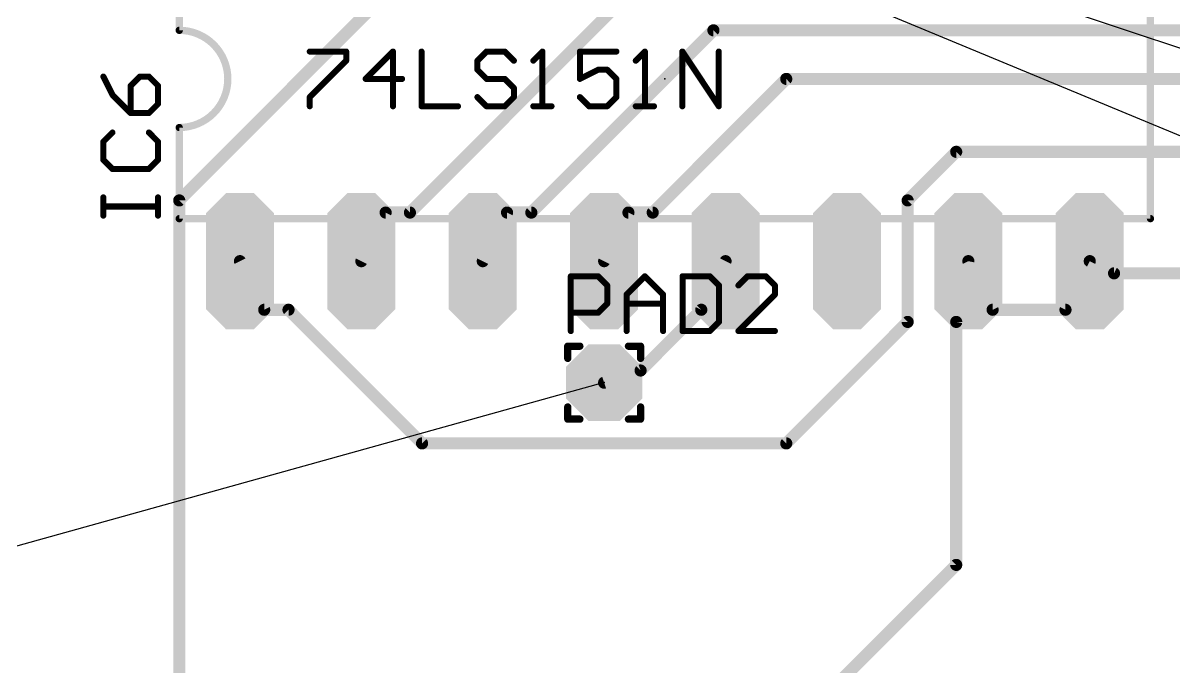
# Model space of a CAD drawing. Extents: x 0 to 127, y -4 to 62.
# Drawn here: x 56.42 to 80.5, y 28.35 to 41.81 of the extents above; entities that cross this region are included whole.
import ezdxf

# ---------------------------------------------------------------- set-up
doc = ezdxf.new("R2010")
doc.units = 0
for name, color, linetype in [('16', 172, 'CONTINUOUS'), ('17', 92, 'CONTINUOUS'), ('19', 52, 'CONTINUOUS'), ('21', 253, 'CONTINUOUS'), ('23', 7, 'CONTINUOUS'), ('25', 253, 'CONTINUOUS'), ('27', 253, 'CONTINUOUS'), ('51', 253, 'CONTINUOUS')]:
    doc.layers.add(name, color=color, linetype=linetype)

# ---------------------------------------------------------------- blocks, each defined once
blk = doc.blocks.new('LONGP100')
at = {"const_width": 0.5}
blk.add_lwpolyline([(-0.75, -0.1036), (-0.75, 0.1036), (-0.6036, 0.25), (0.6036, 0.25), (0.75, 0.1036), (0.75, -0.1036), (0.6036, -0.25), (-0.6036, -0.25), (-0.75, -0.1036), (-0.75, 0.1036)], dxfattribs=at)
blk = doc.blocks.new('OCTAGONP')
at = {"const_width": 0.5}
blk.add_lwpolyline([(-0.25, -0.1036), (-0.25, 0.1036), (-0.1036, 0.25), (0.1036, 0.25), (0.25, 0.1036), (0.25, -0.1036), (0.1036, -0.25), (-0.1036, -0.25), (-0.25, -0.1036), (-0.25, 0.1036)], dxfattribs=at)

msp = doc.modelspace()

# ---------------------------------------------------------------- linework, layer by layer
at = {"layer": '16', "const_width": 0.254}
for points in [[(59.69, 38.1), (64.77, 43.18)], [(64.516, 37.846), (69.088, 42.418)], [(67.056, 37.846), (70.866, 41.656)], [(70.866, 41.656), (82.55, 41.656)], [(69.596, 37.846), (72.39, 40.64)], [(72.39, 40.64), (87.63, 40.64)], [(74.93, 38.1), (75.946, 39.116)], [(75.946, 39.116), (85.09, 39.116)], [(59.69, 24.892), (59.69, 38.1)], [(74.93, 35.56), (74.93, 38.1)], [(63.5, 36.83), (64.008, 37.846)], [(64.008, 37.846), (64.516, 37.846)], [(66.04, 36.83), (66.548, 37.846)], [(66.548, 37.846), (67.056, 37.846)], [(68.58, 36.83), (69.088, 37.846)], [(69.088, 37.846), (69.596, 37.846)], [(60.96, 36.83), (61.468, 35.814)], [(70.612, 35.814), (71.12, 36.83)], [(75.946, 35.56), (76.2, 36.83)], [(76.2, 36.83), (76.708, 35.814)], [(78.232, 35.814), (78.74, 36.83)], [(78.74, 36.83), (79.248, 36.576)], [(79.248, 36.576), (85.09, 36.576)], [(61.468, 35.814), (61.976, 35.814)], [(61.976, 35.814), (64.77, 33.02)], [(69.342, 34.544), (70.612, 35.814)], [(76.708, 35.814), (78.232, 35.814)], [(72.39, 33.02), (74.93, 35.56)], [(75.946, 30.48), (75.946, 35.56)], [(68.58, 34.29), (69.342, 34.544)], [(64.77, 33.02), (72.39, 33.02)], [(66.294, 20.828), (75.946, 30.48)]]:
    msp.add_lwpolyline(points, dxfattribs=at)
at = {"layer": '16', "const_width": 0.127}
for points in [[(70.866, 41.7195, 1), (70.866, 41.5925)], [(70.9109, 41.6111, 1), (70.8211, 41.7009)], [(72.39, 40.7035, 1), (72.39, 40.5765)], [(72.4349, 40.5951, 1), (72.3451, 40.6849)], [(75.946, 39.1795, 1), (75.946, 39.0525)], [(75.9909, 39.0711, 1), (75.9011, 39.1609)], [(59.7535, 38.1, 1), (59.6265, 38.1)], [(59.6451, 38.1449, 1), (59.7349, 38.0551)], [(74.9935, 38.1, 1), (74.8665, 38.1)], [(74.8851, 38.1449, 1), (74.9749, 38.0551)], [(64.008, 37.9095, 1), (64.008, 37.7825)], [(64.0648, 37.8176, 1), (63.9512, 37.8744)], [(64.4711, 37.8909, 1), (64.5609, 37.8011)], [(64.516, 37.7825, 1), (64.516, 37.9095)], [(66.548, 37.9095, 1), (66.548, 37.7825)], [(66.6048, 37.8176, 1), (66.4912, 37.8744)], [(67.0111, 37.8909, 1), (67.1009, 37.8011)], [(67.056, 37.7825, 1), (67.056, 37.9095)], [(69.088, 37.9095, 1), (69.088, 37.7825)], [(69.1448, 37.8176, 1), (69.0312, 37.8744)], [(69.5511, 37.8909, 1), (69.6409, 37.8011)], [(69.596, 37.7825, 1), (69.596, 37.9095)], [(61.0168, 36.8584, 1), (60.9032, 36.8016)], [(63.4432, 36.8584, 1), (63.5568, 36.8016)], [(65.9832, 36.8584, 1), (66.0968, 36.8016)], [(68.5232, 36.8584, 1), (68.6368, 36.8016)], [(71.1768, 36.8016, 1), (71.0632, 36.8584)], [(76.2568, 36.8584, 1), (76.1432, 36.8016)], [(76.2623, 36.8175, 1), (76.1377, 36.8425)], [(78.7684, 36.8868, 1), (78.7116, 36.7732)], [(78.7968, 36.8016, 1), (78.6832, 36.8584)], [(79.248, 36.6395, 1), (79.248, 36.5125)], [(79.2196, 36.5192, 1), (79.2764, 36.6328)], [(61.468, 35.8775, 1), (61.468, 35.7505)], [(61.4112, 35.7856, 1), (61.5248, 35.8424)], [(62.0209, 35.8589, 1), (61.9311, 35.7691)], [(61.976, 35.7505, 1), (61.976, 35.8775)], [(70.5552, 35.8424, 1), (70.6688, 35.7856)], [(70.6569, 35.7691, 1), (70.5671, 35.8589)], [(76.708, 35.8775, 1), (76.708, 35.7505)], [(76.6512, 35.7856, 1), (76.7648, 35.8424)], [(78.1752, 35.8424, 1), (78.2888, 35.7856)], [(78.232, 35.7505, 1), (78.232, 35.8775)], [(74.9749, 35.5151, 1), (74.8851, 35.6049)], [(76.0095, 35.56, 1), (75.8825, 35.56)], [(74.8665, 35.56, 1), (74.9935, 35.56)], [(75.8837, 35.5725, 1), (76.0083, 35.5475)], [(69.2971, 34.5889, 1), (69.3869, 34.4991)], [(69.3621, 34.4838, 1), (69.3219, 34.6042)], [(68.5599, 34.3502, 1), (68.6001, 34.2298)], [(64.77, 33.0835, 1), (64.77, 32.9565)], [(64.7251, 32.9751, 1), (64.8149, 33.0649)], [(72.3451, 33.0649, 1), (72.4349, 32.9751)], [(72.39, 32.9565, 1), (72.39, 33.0835)], [(75.9909, 30.4351, 1), (75.9011, 30.5249)], [(75.8825, 30.48, 1), (76.0095, 30.48)]]:
    msp.add_lwpolyline(points, format="xyb", dxfattribs=at)
at = {"layer": '19'}
for p, q in [((68.58, 44.45), (89.408, 35.814)), ((93.98, 36.83), (71.12, 44.45)), ((68.58, 34.29), (45.72, 27.94))]:
    msp.add_line(p, q, dxfattribs=at)
at = {"layer": '21', "const_width": 0.1524}
for points in [[(59.69, 43.561), (59.69, 41.656)], [(80.01, 43.561), (80.01, 37.719)], [(59.69, 37.719), (59.69, 39.624)], [(59.69, 37.719), (80.01, 37.719)], [(67.818, 35.052), (68.072, 35.052)], [(67.818, 35.052), (67.818, 34.798)], [(69.342, 35.052), (69.088, 35.052)], [(69.342, 35.052), (69.342, 34.798)], [(67.818, 33.528), (67.818, 33.782)], [(69.342, 33.782), (69.342, 33.528)], [(68.072, 33.528), (67.818, 33.528)], [(69.342, 33.528), (69.088, 33.528)]]:
    msp.add_lwpolyline(points, dxfattribs=at)
at = {"layer": '21'}
for points, const_width in [([(59.69, 39.624, 1), (59.69, 41.656)], 0.1524), ([(59.69, 41.6941, 1), (59.69, 41.6179)], 0.0762), ([(59.6519, 41.656, 1), (59.7281, 41.656)], 0.0762), ([(59.7281, 39.624, 1), (59.6519, 39.624)], 0.0762), ([(59.69, 39.6621, 1), (59.69, 39.5859)], 0.0762), ([(59.69, 37.7571, 1), (59.69, 37.6809)], 0.0762), ([(59.6519, 37.719, 1), (59.7281, 37.719)], 0.0762), ([(79.9719, 37.719, 1), (80.0481, 37.719)], 0.0762), ([(80.01, 37.6809, 1), (80.01, 37.7571)], 0.0762), ([(67.818, 35.0901, 1), (67.818, 35.0139)], 0.0762), ([(67.8561, 35.052, 1), (67.7799, 35.052)], 0.0762), ([(68.072, 35.0139, 1), (68.072, 35.0901)], 0.0762), ([(69.088, 35.0901, 1), (69.088, 35.0139)], 0.0762), ([(69.3801, 35.052, 1), (69.3039, 35.052)], 0.0762), ([(69.342, 35.0139, 1), (69.342, 35.0901)], 0.0762), ([(67.7799, 34.798, 1), (67.8561, 34.798)], 0.0762), ([(69.3039, 34.798, 1), (69.3801, 34.798)], 0.0762), ([(67.8561, 33.782, 1), (67.7799, 33.782)], 0.0762), ([(69.3801, 33.782, 1), (69.3039, 33.782)], 0.0762), ([(67.818, 33.5661, 1), (67.818, 33.4899)], 0.0762), ([(67.7799, 33.528, 1), (67.8561, 33.528)], 0.0762), ([(68.072, 33.4899, 1), (68.072, 33.5661)], 0.0762), ([(69.088, 33.5661, 1), (69.088, 33.4899)], 0.0762), ([(69.3039, 33.528, 1), (69.3801, 33.528)], 0.0762), ([(69.342, 33.4899, 1), (69.342, 33.5661)], 0.0762)]:
    msp.add_lwpolyline(points, format="xyb", dxfattribs=dict(at, const_width=const_width))
at = {"layer": '23'}
for p in [(69.85, 40.64), (68.58, 34.29)]:
    msp.add_point(p, dxfattribs=at)
at = {"layer": '25', "const_width": 0.127}
for points in [[(58.1016, 40.6888), (58.2922, 40.3075)], [(58.8642, 40.6888), (58.6736, 40.4981)], [(59.0549, 40.6888), (58.8642, 40.6888)], [(59.2455, 40.4981), (59.0549, 40.6888)], [(58.6736, 40.4981), (58.6736, 39.9262)], [(59.2455, 40.1168), (59.2455, 40.4981)], [(58.2922, 40.3075), (58.6736, 39.9262)], [(58.6736, 39.9262), (59.0549, 39.9262)], [(59.0549, 39.9262), (59.2455, 40.1168)], [(58.2922, 39.5195), (58.1016, 39.3288)], [(59.2455, 39.3288), (59.0549, 39.5195)], [(58.1016, 39.3288), (58.1016, 38.9475)], [(59.2455, 38.9475), (59.2455, 39.3288)], [(58.1016, 38.9475), (58.2922, 38.7569)], [(58.2922, 38.7569), (59.0549, 38.7569)], [(59.0549, 38.7569), (59.2455, 38.9475)], [(58.1016, 37.7825), (58.1016, 38.1638)], [(59.2455, 37.7825), (59.2455, 38.1638)], [(59.2455, 37.9731), (58.1016, 37.9731)], [(67.8815, 35.3695), (67.8815, 36.5134)], [(67.8815, 36.5134), (68.4534, 36.5134)], [(68.4534, 36.5134), (68.6441, 36.3228)], [(68.6441, 36.3228), (68.6441, 35.9414)], [(69.0508, 36.1321), (69.4321, 36.5134)], [(69.4321, 36.5134), (69.8134, 36.1321)], [(70.2201, 36.5134), (70.2201, 35.3695)], [(70.792, 36.5134), (70.2201, 36.5134)], [(70.9827, 36.3228), (70.792, 36.5134)], [(70.9827, 35.5601), (70.9827, 36.3228)], [(71.58, 36.5134), (71.3894, 36.3228)], [(71.9613, 36.5134), (71.58, 36.5134)], [(72.152, 36.3228), (71.9613, 36.5134)], [(72.152, 36.1321), (72.152, 36.3228)], [(69.0508, 35.3695), (69.0508, 36.1321)], [(69.8134, 36.1321), (69.8134, 35.3695)], [(71.3894, 35.3695), (72.152, 36.1321)], [(68.6441, 35.9414), (68.4534, 35.7508)], [(69.0508, 35.9414), (69.8134, 35.9414)], [(68.4534, 35.7508), (67.8815, 35.7508)], [(70.2201, 35.3695), (70.792, 35.3695)], [(70.792, 35.3695), (70.9827, 35.5601)], [(72.152, 35.3695), (71.3894, 35.3695)]]:
    msp.add_lwpolyline(points, dxfattribs=at)
at = {"layer": '25', "const_width": 0.0635}
for points in [[(58.13, 40.703, 1), (58.0732, 40.6746)], [(58.8642, 40.7206, 1), (58.8642, 40.657)], [(58.8867, 40.6664, 1), (58.8417, 40.7112)], [(59.0774, 40.7112, 1), (59.0324, 40.6664)], [(59.0549, 40.657, 1), (59.0549, 40.7206)], [(58.7054, 40.4981, 1), (58.6418, 40.4981)], [(58.6511, 40.5205, 1), (58.6961, 40.4757)], [(59.2773, 40.4981, 1), (59.2137, 40.4981)], [(59.223, 40.4757, 1), (59.268, 40.5205)], [(58.3146, 40.33, 1), (58.2698, 40.285)], [(58.2638, 40.2933, 1), (58.3206, 40.3217)], [(58.6736, 39.958, 1), (58.6736, 39.8944)], [(58.6512, 39.9037, 1), (58.696, 39.9487)], [(59.0324, 39.9487, 1), (59.0774, 39.9037)], [(59.0549, 39.8944, 1), (59.0549, 39.958)], [(59.2137, 40.1168, 1), (59.2773, 40.1168)], [(59.268, 40.0943, 1), (59.223, 40.1393)], [(58.6418, 39.9262, 1), (58.7054, 39.9262)], [(58.3147, 39.4971, 1), (58.2697, 39.5419)], [(59.0774, 39.5419, 1), (59.0324, 39.4971)], [(58.1334, 39.3288, 1), (58.0699, 39.3288)], [(58.0791, 39.3512, 1), (58.1241, 39.3064)], [(59.2773, 39.3288, 1), (59.2137, 39.3288)], [(59.223, 39.3064, 1), (59.268, 39.3512)], [(58.1241, 38.97, 1), (58.0791, 38.925)], [(59.268, 38.925, 1), (59.223, 38.97)], [(58.0699, 38.9475, 1), (58.1334, 38.9475)], [(58.2922, 38.7887, 1), (58.2922, 38.7251)], [(58.2697, 38.7344, 1), (58.3147, 38.7794)], [(59.0324, 38.7794, 1), (59.0774, 38.7344)], [(59.0549, 38.7251, 1), (59.0549, 38.7887)], [(59.2137, 38.9475, 1), (59.2773, 38.9475)], [(58.1334, 38.1638, 1), (58.0699, 38.1638)], [(59.2773, 38.1638, 1), (59.2137, 38.1638)], [(58.1016, 38.0049, 1), (58.1016, 37.9414)], [(58.0699, 37.7825, 1), (58.1334, 37.7825)], [(59.2137, 37.7825, 1), (59.2773, 37.7825)], [(59.2455, 37.9414, 1), (59.2455, 38.0049)], [(67.8815, 36.5452, 1), (67.8815, 36.4817)], [(67.9133, 36.5134, 1), (67.8498, 36.5134)], [(68.4758, 36.5359, 1), (68.431, 36.4909)], [(68.4534, 36.4817, 1), (68.4534, 36.5452)], [(68.6759, 36.3228, 1), (68.6124, 36.3228)], [(68.6217, 36.3003, 1), (68.6665, 36.3453)], [(69.4546, 36.5359, 1), (69.4096, 36.4909)], [(69.4546, 36.4909, 1), (69.4096, 36.5359)], [(70.2201, 36.5452, 1), (70.2201, 36.4817)], [(70.2519, 36.5134, 1), (70.1884, 36.5134)], [(70.8144, 36.5359, 1), (70.7696, 36.4909)], [(70.792, 36.4817, 1), (70.792, 36.5452)], [(71.0145, 36.3228, 1), (70.951, 36.3228)], [(70.9603, 36.3003, 1), (71.0051, 36.3453)], [(71.3669, 36.3453, 1), (71.4119, 36.3003)], [(71.58, 36.5452, 1), (71.58, 36.4817)], [(71.6025, 36.4909, 1), (71.5575, 36.5359)], [(71.9837, 36.5359, 1), (71.9389, 36.4909)], [(71.9613, 36.4817, 1), (71.9613, 36.5452)], [(72.1838, 36.3228, 1), (72.1202, 36.3228)], [(72.1296, 36.3003, 1), (72.1744, 36.3453)], [(69.0283, 36.1546, 1), (69.0733, 36.1096)], [(69.0826, 36.1321, 1), (69.0191, 36.1321)], [(69.8452, 36.1321, 1), (69.7816, 36.1321)], [(69.7909, 36.1096, 1), (69.8359, 36.1546)], [(72.1202, 36.1321, 1), (72.1838, 36.1321)], [(72.1745, 36.1096, 1), (72.1295, 36.1546)], [(68.6124, 35.9414, 1), (68.6759, 35.9414)], [(68.6665, 35.9189, 1), (68.6217, 35.9639)], [(69.0508, 35.9732, 1), (69.0508, 35.9096)], [(69.8134, 35.9096, 1), (69.8134, 35.9732)], [(67.8815, 35.7826, 1), (67.8815, 35.7191)], [(68.431, 35.7733, 1), (68.4758, 35.7283)], [(68.4534, 35.7191, 1), (68.4534, 35.7826)], [(67.8498, 35.3695, 1), (67.9133, 35.3695)], [(69.0191, 35.3695, 1), (69.0826, 35.3695)], [(69.7816, 35.3695, 1), (69.8452, 35.3695)], [(70.2201, 35.4013, 1), (70.2201, 35.3378)], [(70.1884, 35.3695, 1), (70.2519, 35.3695)], [(70.7696, 35.392, 1), (70.8144, 35.347)], [(70.792, 35.3378, 1), (70.792, 35.4013)], [(70.951, 35.5601, 1), (71.0145, 35.5601)], [(71.0051, 35.5376, 1), (70.9603, 35.5826)], [(71.3669, 35.392, 1), (71.4119, 35.347)], [(71.3894, 35.4013, 1), (71.3894, 35.3378)], [(72.152, 35.3378, 1), (72.152, 35.4013)]]:
    msp.add_lwpolyline(points, format="xyb", dxfattribs=at)
at = {"layer": '27', "const_width": 0.0635}
for points in [[(62.4205, 41.2442, 1), (62.4205, 41.1807)], [(63.2149, 41.2124, 1), (63.1514, 41.2124)], [(63.1831, 41.1807, 1), (63.1831, 41.2442)], [(64.1934, 41.2124, 1), (64.1299, 41.2124)], [(64.1842, 41.19, 1), (64.1392, 41.2348)], [(64.7909, 41.2124, 1), (64.7274, 41.2124)], [(66.119, 41.2442, 1), (66.119, 41.1807)], [(66.1415, 41.1899, 1), (66.0965, 41.2349)], [(66.5227, 41.2349, 1), (66.4779, 41.1899)], [(66.5003, 41.1807, 1), (66.5003, 41.2442)], [(67.3201, 41.2124, 1), (67.2566, 41.2124)], [(67.3108, 41.1899, 1), (67.2658, 41.2349)], [(68.0721, 41.2442, 1), (68.0721, 41.1807)], [(68.1039, 41.2124, 1), (68.0404, 41.2124)], [(68.8347, 41.1807, 1), (68.8347, 41.2442)], [(69.4638, 41.2124, 1), (69.4003, 41.2124)], [(69.4545, 41.1899, 1), (69.4095, 41.2349)], [(70.2476, 41.2124, 1), (70.184, 41.2124)], [(70.2422, 41.23, 1), (70.1894, 41.1948)], [(71.0102, 41.2124, 1), (70.9467, 41.2124)], [(63.1514, 41.0218, 1), (63.2149, 41.0218)], [(63.2056, 40.9994, 1), (63.1606, 41.0442)], [(65.9059, 41.0443, 1), (65.9509, 40.9993)], [(65.9601, 41.0218, 1), (65.8966, 41.0218)], [(66.6686, 40.9993, 1), (66.7134, 41.0443)], [(67.0752, 41.0443, 1), (67.1202, 40.9993)], [(69.2189, 41.0443, 1), (69.2639, 40.9993)], [(63.5898, 40.6722, 1), (63.5898, 40.6086)], [(64.3524, 40.6086, 1), (64.3524, 40.6722)], [(65.9509, 40.8535, 1), (65.9059, 40.8087)], [(65.8966, 40.8311, 1), (65.9601, 40.8311)], [(66.119, 40.6722, 1), (66.119, 40.6086)], [(66.5227, 40.6629, 1), (66.4779, 40.6179)], [(66.5003, 40.6086, 1), (66.5003, 40.6722)], [(68.0579, 40.6688, 1), (68.0863, 40.612)], [(68.4534, 40.8629, 1), (68.4534, 40.7993)], [(68.4676, 40.8027, 1), (68.4392, 40.8595)], [(68.6665, 40.8536, 1), (68.6215, 40.8086)], [(68.644, 40.7993, 1), (68.644, 40.8629)], [(68.8665, 40.6404, 1), (68.8029, 40.6404)], [(63.5673, 40.6628, 1), (63.6123, 40.618)], [(66.0965, 40.618, 1), (66.1415, 40.6628)], [(66.7228, 40.4498, 1), (66.6593, 40.4498)], [(66.6686, 40.4273, 1), (66.7134, 40.4723)], [(68.0404, 40.6404, 1), (68.1039, 40.6404)], [(68.8122, 40.6179, 1), (68.8572, 40.6629)], [(62.398, 40.2815, 1), (62.443, 40.2367)], [(62.4523, 40.2591, 1), (62.3888, 40.2591)], [(65.9509, 40.2816, 1), (65.9059, 40.2366)], [(66.6593, 40.2591, 1), (66.7228, 40.2591)], [(66.7134, 40.2366, 1), (66.6686, 40.2816)], [(68.0946, 40.2816, 1), (68.0496, 40.2366)], [(68.8029, 40.2591, 1), (68.8665, 40.2591)], [(68.8571, 40.2366, 1), (68.8123, 40.2816)], [(62.3888, 40.0685, 1), (62.4523, 40.0685)], [(64.1299, 40.0685, 1), (64.1934, 40.0685)], [(64.7591, 40.1003, 1), (64.7591, 40.0367)], [(64.7274, 40.0685, 1), (64.7909, 40.0685)], [(65.5217, 40.0367, 1), (65.5217, 40.1003)], [(66.119, 40.1003, 1), (66.119, 40.0367)], [(66.0965, 40.046, 1), (66.1415, 40.091)], [(66.4779, 40.091, 1), (66.5227, 40.046)], [(66.5003, 40.0367, 1), (66.5003, 40.1003)], [(67.0977, 40.1003, 1), (67.0977, 40.0367)], [(67.2566, 40.0685, 1), (67.3201, 40.0685)], [(67.479, 40.0367, 1), (67.479, 40.1003)], [(68.2627, 40.1003, 1), (68.2627, 40.0367)], [(68.2402, 40.046, 1), (68.2852, 40.091)], [(68.6216, 40.091, 1), (68.6664, 40.046)], [(68.644, 40.0367, 1), (68.644, 40.1003)], [(69.2414, 40.1003, 1), (69.2414, 40.0367)], [(69.4003, 40.0685, 1), (69.4638, 40.0685)], [(69.6227, 40.0367, 1), (69.6227, 40.1003)], [(70.184, 40.0685, 1), (70.2476, 40.0685)], [(70.9467, 40.0685, 1), (71.0102, 40.0685)], [(70.952, 40.0509, 1), (71.0048, 40.0861)]]:
    msp.add_lwpolyline(points, format="xyb", dxfattribs=at)
at = {"layer": '27', "const_width": 0.127}
for points in [[(62.4205, 41.2124), (63.1831, 41.2124)], [(63.1831, 41.2124), (63.1831, 41.0218)], [(64.1617, 41.2124), (63.5898, 40.6404)], [(64.1617, 40.0685), (64.1617, 41.2124)], [(64.7591, 41.2124), (64.7591, 40.0685)], [(66.119, 41.2124), (65.9284, 41.0218)], [(66.5003, 41.2124), (66.119, 41.2124)], [(66.691, 41.0218), (66.5003, 41.2124)], [(67.0977, 41.0218), (67.2883, 41.2124)], [(67.2883, 41.2124), (67.2883, 40.0685)], [(68.8347, 41.2124), (68.0721, 41.2124)], [(68.0721, 41.2124), (68.0721, 40.6404)], [(69.2414, 41.0218), (69.432, 41.2124)], [(69.432, 41.2124), (69.432, 40.0685)], [(70.2158, 40.0685), (70.2158, 41.2124)], [(70.2158, 41.2124), (70.9784, 40.0685)], [(70.9784, 40.0685), (70.9784, 41.2124)], [(63.1831, 41.0218), (62.4205, 40.2591)], [(65.9284, 41.0218), (65.9284, 40.8311)], [(63.5898, 40.6404), (64.3524, 40.6404)], [(65.9284, 40.8311), (66.119, 40.6404)], [(66.119, 40.6404), (66.5003, 40.6404)], [(66.5003, 40.6404), (66.691, 40.4498)], [(68.0721, 40.6404), (68.4534, 40.8311)], [(68.4534, 40.8311), (68.644, 40.8311)], [(68.644, 40.8311), (68.8347, 40.6404)], [(68.8347, 40.6404), (68.8347, 40.2591)], [(66.691, 40.4498), (66.691, 40.2591)], [(62.4205, 40.2591), (62.4205, 40.0685)], [(66.119, 40.0685), (65.9284, 40.2591)], [(66.691, 40.2591), (66.5003, 40.0685)], [(68.2627, 40.0685), (68.0721, 40.2591)], [(68.8347, 40.2591), (68.644, 40.0685)], [(64.7591, 40.0685), (65.5217, 40.0685)], [(66.5003, 40.0685), (66.119, 40.0685)], [(67.0977, 40.0685), (67.479, 40.0685)], [(68.644, 40.0685), (68.2627, 40.0685)], [(69.2414, 40.0685), (69.6227, 40.0685)]]:
    msp.add_lwpolyline(points, dxfattribs=at)
at = {"layer": '51', "const_width": 0.1524}
msp.add_lwpolyline([(68.58, 33.655, 1), (68.58, 34.925, 1), (68.58, 33.655)], format="xyb", dxfattribs=at)

# ---------------------------------------------------------------- block references
at = {"layer": '17', "xscale": 1.4224, "yscale": 1.4224, "rotation": 90}
for p in [(60.96, 36.83), (63.5, 36.83), (66.04, 36.83), (68.58, 36.83), (71.12, 36.83), (73.66, 36.83), (76.2, 36.83), (78.74, 36.83)]:
    msp.add_blockref('LONGP100', p, dxfattribs=at)
at = {"layer": '17', "xscale": 1.6002, "yscale": 1.6002}
msp.add_blockref('OCTAGONP', (68.58, 34.29), dxfattribs=at)

doc.saveas('drawing.dxf')
